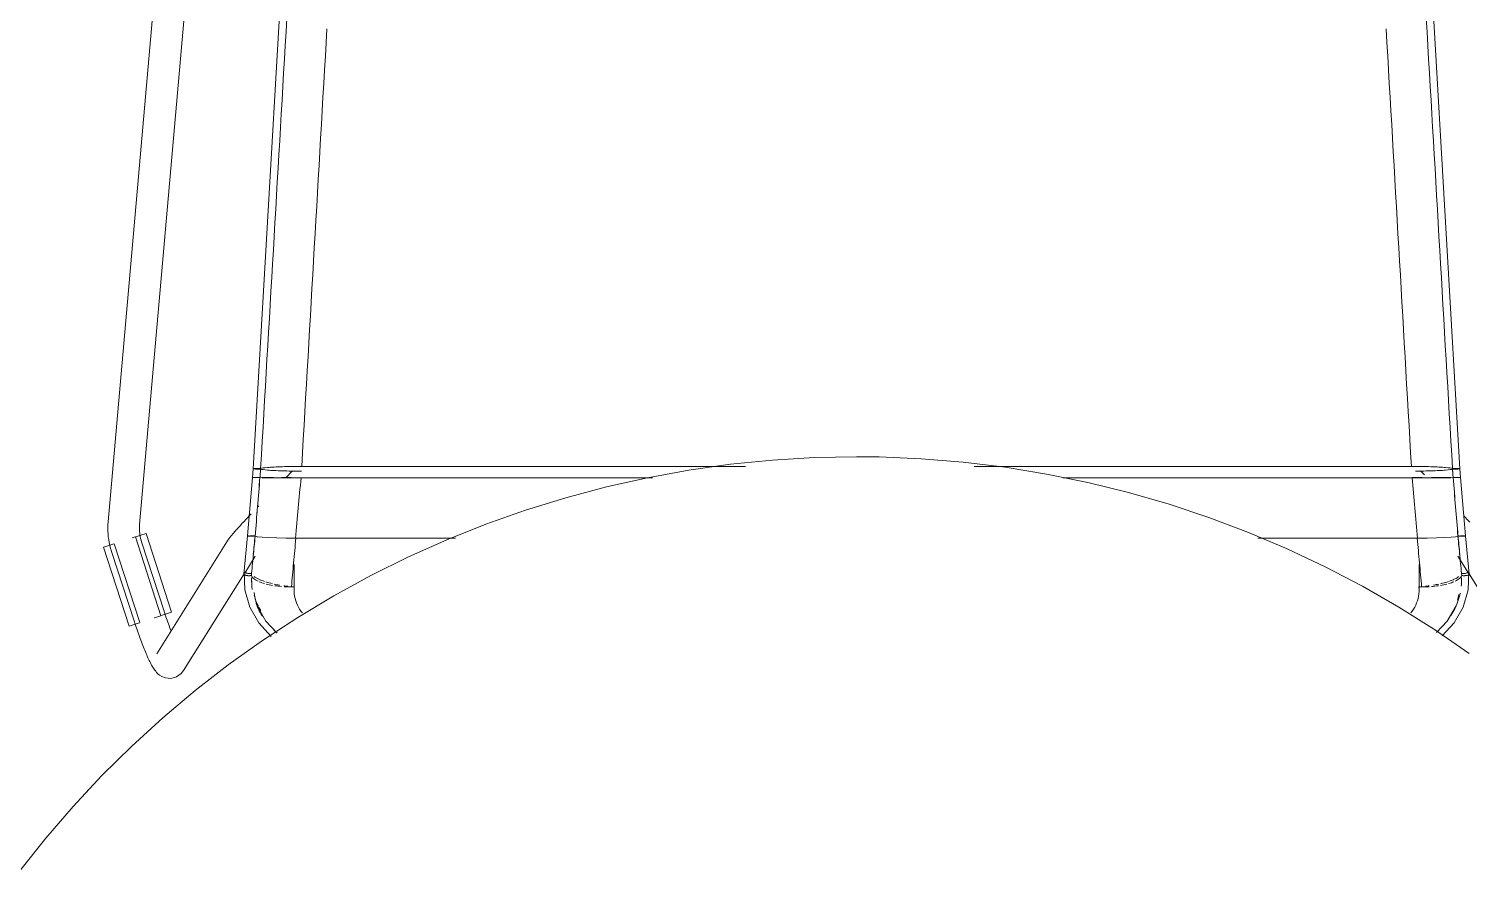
# Model space of a CAD drawing. Header units: millimetres. Extents: x 90978 to 295199, y -4084 to 97293.
# Drawn here: x 184431 to 184979, y 29461 to 29782 of the extents above; entities that cross this region are included whole.
import ezdxf

# ---------------------------------------------------------------- set-up
doc = ezdxf.new("R2010")
doc.units = ezdxf.units.MM
doc.header["$MEASUREMENT"] = 0
doc.layers.add('I-FURN', color=8, linetype='CONTINUOUS', lineweight=9)

msp = doc.modelspace()

# ---------------------------------------------------------------- linework, layer by layer
at = {"layer": 'I-FURN'}
for p, q in [((184500.51, 30037.35), (184461.57, 29594.03)), ((184473.52, 29592.98), (184510.8, 30017.33)), ((184516.71, 29614.16), (184536, 29946.06)), ((184975.52, 29614.16), (184956.23, 29946.06)), ((184714.15, 29617.47), (184698.23, 29615.87)), ((184730.12, 29618.42), (184714.15, 29617.47)), ((184746.12, 29618.74), (184730.12, 29618.42)), ((184754.75, 29618.65), (184746.12, 29618.74)), ((184770.74, 29617.99), (184754.75, 29618.65)), ((184786.68, 29616.68), (184770.74, 29617.99)), ((184802.56, 29614.74), (184786.68, 29616.68)), ((184516.71, 29614.16), (184516.44, 29610.8)), ((184516.78, 29614.18), (184516.71, 29614.16)), ((184516.71, 29614.15), (184516.78, 29614.13)), ((184516.96, 29614.21), (184516.78, 29614.18)), ((184516.78, 29614.13), (184516.97, 29614.1)), ((184517.26, 29614.23), (184516.96, 29614.21)), ((184516.97, 29614.1), (184517.26, 29614.08)), ((184517.64, 29614.25), (184517.26, 29614.23)), ((184517.26, 29614.08), (184517.65, 29614.06)), ((184518.09, 29614.26), (184517.64, 29614.25)), ((184517.65, 29614.06), (184518.1, 29614.05)), ((184518.58, 29614.27), (184518.09, 29614.26)), ((184518.1, 29614.05), (184518.59, 29614.04)), ((184519.08, 29614.26), (184518.58, 29614.27)), ((184518.59, 29614.04), (184519.08, 29614.05)), ((184519.55, 29614.25), (184519.08, 29614.26)), ((184519.08, 29614.05), (184519.55, 29614.06)), ((184520.43, 29614.47), (184519.55, 29614.25)), ((184519.55, 29614.06), (184520.45, 29613.85)), ((184522.18, 29614.66), (184520.43, 29614.47)), ((184520.45, 29613.85), (184522.21, 29613.65)), ((184524.69, 29614.82), (184522.18, 29614.66)), ((184522.21, 29613.65), (184524.7, 29613.49)), ((184527.82, 29614.94), (184524.69, 29614.82)), ((184524.7, 29613.49), (184527.82, 29613.37)), ((184531.38, 29615.02), (184527.82, 29614.94)), ((184527.82, 29613.37), (184531.37, 29613.29)), ((184531.68, 29613.41), (184529.1, 29610.74)), ((184531.37, 29613.29), (184535.05, 29613.26)), ((184535.16, 29615.05), (184531.38, 29615.02)), ((184703.87, 29615.05), (184535.16, 29615.05)), ((184535.16, 29615.05), (184703.87, 29615.05)), ((184682.39, 29613.64), (184666.65, 29610.77)), ((184698.23, 29615.87), (184682.39, 29613.64)), ((184957.07, 29615.05), (184790.8, 29615.05)), ((184790.8, 29615.05), (184957.07, 29615.05)), ((184818.35, 29612.17), (184802.56, 29614.74)), ((184834.03, 29608.96), (184818.35, 29612.17)), ((184960.85, 29615.02), (184957.07, 29615.05)), ((184958.61, 29613.27), (184960.86, 29613.29)), ((184962.03, 29611.88), (184960.56, 29613.41)), ((184964.42, 29614.94), (184960.85, 29615.02)), ((184960.86, 29613.29), (184964.41, 29613.37)), ((184964.41, 29613.37), (184967.53, 29613.49)), ((184967.55, 29614.82), (184964.42, 29614.94)), ((184967.53, 29613.49), (184970.03, 29613.65)), ((184970.05, 29614.66), (184967.55, 29614.82)), ((184970.03, 29613.65), (184971.78, 29613.85)), ((184971.8, 29614.47), (184970.05, 29614.66)), ((184971.78, 29613.85), (184972.68, 29614.06)), ((184972.69, 29614.25), (184971.8, 29614.47)), ((184972.68, 29614.06), (184973.15, 29614.05)), ((184973.16, 29614.26), (184972.69, 29614.25)), ((184973.15, 29614.05), (184973.64, 29614.04)), ((184973.65, 29614.27), (184973.16, 29614.26)), ((184973.64, 29614.04), (184974.13, 29614.05)), ((184974.14, 29614.26), (184973.65, 29614.27)), ((184974.13, 29614.05), (184974.59, 29614.06)), ((184974.59, 29614.25), (184974.14, 29614.26)), ((184974.98, 29614.23), (184974.59, 29614.25)), ((184974.59, 29614.06), (184974.97, 29614.08)), ((184974.97, 29614.08), (184975.26, 29614.1)), ((184975.27, 29614.21), (184974.98, 29614.23)), ((184975.26, 29614.1), (184975.45, 29614.13)), ((184975.46, 29614.18), (184975.27, 29614.21)), ((184975.45, 29614.13), (184975.52, 29614.15)), ((184975.52, 29614.16), (184975.46, 29614.18)), ((184975.53, 29614.16), (184975.79, 29610.8)), ((184514.61, 29588.6), (184516.44, 29610.8)), ((184516.51, 29610.79), (184516.44, 29610.8)), ((184516.44, 29610.8), (184516.51, 29610.8)), ((184516.5, 29610.8), (184516.44, 29610.8)), ((184516.44, 29610.8), (184516.5, 29610.79)), ((184516.69, 29610.8), (184516.5, 29610.8)), ((184516.5, 29610.79), (184516.69, 29610.79)), ((184516.51, 29610.8), (184516.7, 29610.8)), ((184516.69, 29610.79), (184516.51, 29610.79)), ((184516.99, 29610.8), (184516.69, 29610.8)), ((184516.99, 29610.79), (184516.69, 29610.79)), ((184516.69, 29610.79), (184516.98, 29610.79)), ((184516.7, 29610.8), (184516.99, 29610.8)), ((184516.98, 29610.79), (184517.36, 29610.79)), ((184516.99, 29610.8), (184517.37, 29610.8)), ((184517.37, 29610.8), (184516.99, 29610.8)), ((184517.37, 29610.79), (184516.99, 29610.79)), ((184517.36, 29610.79), (184517.82, 29610.79)), ((184517.37, 29610.8), (184517.83, 29610.8)), ((184517.82, 29610.8), (184517.37, 29610.8)), ((184517.82, 29610.79), (184517.37, 29610.79)), ((184518.28, 29610.8), (184517.82, 29610.8)), ((184518.31, 29610.79), (184517.82, 29610.79)), ((184517.82, 29610.79), (184518.31, 29610.79)), ((184517.83, 29610.8), (184518.28, 29610.8)), ((184518.81, 29610.8), (184518.31, 29610.8)), ((184518.81, 29610.79), (184518.31, 29610.79)), ((184518.31, 29610.79), (184518.8, 29610.79)), ((184518.32, 29610.8), (184518.81, 29610.8)), ((184518.8, 29610.79), (184519.27, 29610.79)), ((184518.81, 29610.8), (184519.28, 29610.8)), ((184519.28, 29610.8), (184518.81, 29610.8)), ((184519.28, 29610.79), (184518.81, 29610.79)), ((184519.27, 29610.79), (184520.16, 29610.77)), ((184520.16, 29610.77), (184519.28, 29610.79)), ((184521.91, 29610.76), (184520.16, 29610.77)), ((184520.16, 29610.77), (184521.91, 29610.76)), ((184520.18, 29610.82), (184521.93, 29610.83)), ((184521.93, 29610.83), (184520.18, 29610.82)), ((184524.41, 29610.75), (184521.91, 29610.76)), ((184521.91, 29610.76), (184524.41, 29610.75)), ((184521.93, 29610.83), (184524.43, 29610.84)), ((184524.43, 29610.84), (184521.93, 29610.83)), ((184524.41, 29610.75), (184527.54, 29610.74)), ((184527.54, 29610.74), (184524.42, 29610.75)), ((184527.54, 29610.74), (184531.11, 29610.73)), ((184527.55, 29610.85), (184531.11, 29610.86)), ((184531.11, 29610.86), (184527.55, 29610.85)), ((184531.11, 29610.73), (184527.55, 29610.74)), ((184534.9, 29610.73), (184531.11, 29610.73)), ((184531.11, 29610.73), (184534.9, 29610.73)), ((184668.57, 29610.73), (184534.9, 29610.73)), ((184534.9, 29610.73), (184668.57, 29610.73)), ((184651.04, 29607.28), (184635.57, 29603.17)), ((184666.65, 29610.77), (184651.04, 29607.28)), ((184957.33, 29610.73), (184824.5, 29610.73)), ((184824.5, 29610.73), (184957.33, 29610.73)), ((184849.56, 29605.14), (184834.03, 29608.96)), ((184961.12, 29610.73), (184957.33, 29610.73)), ((184957.33, 29610.73), (184961.12, 29610.73)), ((184957.34, 29610.86), (184961.12, 29610.86)), ((184961.12, 29610.86), (184957.34, 29610.86)), ((184964.68, 29610.74), (184961.12, 29610.73)), ((184961.12, 29610.73), (184964.69, 29610.74)), ((184964.68, 29610.85), (184967.8, 29610.84)), ((184967.81, 29610.84), (184964.68, 29610.85)), ((184967.82, 29610.75), (184964.69, 29610.74)), ((184964.69, 29610.74), (184967.82, 29610.75)), ((184967.8, 29610.84), (184970.3, 29610.83)), ((184970.31, 29610.83), (184967.81, 29610.84)), ((184970.32, 29610.76), (184967.82, 29610.75)), ((184967.82, 29610.75), (184970.32, 29610.76)), ((184970.3, 29610.83), (184972.05, 29610.82)), ((184972.06, 29610.82), (184970.31, 29610.83)), ((184970.32, 29610.76), (184972.07, 29610.77)), ((184972.07, 29610.77), (184970.33, 29610.76)), ((184972.96, 29610.79), (184972.07, 29610.77)), ((184972.07, 29610.77), (184972.96, 29610.79)), ((184972.95, 29610.8), (184973.42, 29610.8)), ((184973.42, 29610.8), (184972.95, 29610.8)), ((184973.43, 29610.79), (184972.96, 29610.79)), ((184972.96, 29610.79), (184973.43, 29610.79)), ((184973.42, 29610.8), (184973.92, 29610.8)), ((184973.92, 29610.8), (184973.42, 29610.8)), ((184973.92, 29610.79), (184973.43, 29610.79)), ((184973.43, 29610.79), (184973.93, 29610.79)), ((184973.92, 29610.8), (184974.41, 29610.8)), ((184974.41, 29610.8), (184973.92, 29610.8)), ((184974.41, 29610.79), (184973.92, 29610.79)), ((184973.93, 29610.79), (184974.42, 29610.79)), ((184974.41, 29610.8), (184974.86, 29610.8)), ((184974.86, 29610.8), (184974.41, 29610.8)), ((184974.86, 29610.79), (184974.41, 29610.79)), ((184974.42, 29610.79), (184974.87, 29610.79)), ((184974.86, 29610.8), (184975.24, 29610.8)), ((184975.25, 29610.8), (184974.86, 29610.8)), ((184975.25, 29610.79), (184974.86, 29610.79)), ((184974.87, 29610.79), (184975.25, 29610.79)), ((184975.54, 29610.79), (184975.25, 29610.79)), ((184975.25, 29610.79), (184975.54, 29610.79)), ((184975.73, 29610.8), (184975.79, 29610.8)), ((184975.79, 29610.8), (184975.73, 29610.79)), ((184975.73, 29610.79), (184975.8, 29610.8)), ((184975.8, 29610.8), (184975.73, 29610.8)), ((184977.62, 29588.6), (184975.8, 29610.8)), ((184518.34, 29599.55), (184518.82, 29600.06)), ((184635.57, 29603.17), (184620.29, 29598.44)), ((184864.93, 29600.69), (184849.56, 29605.14)), ((184880.11, 29595.63), (184864.93, 29600.69)), ((184513.37, 29594.27), (184513.78, 29594.72)), ((184513.78, 29594.72), (184514.21, 29595.17)), ((184514.21, 29595.17), (184514.64, 29595.64)), ((184514.64, 29595.64), (184515.08, 29596.11)), ((184515.08, 29596.11), (184515.53, 29596.58)), ((184515.53, 29596.58), (184515.98, 29597.07)), ((184620.29, 29598.44), (184605.21, 29593.1)), ((184895.08, 29589.97), (184880.11, 29595.63)), ((184977.59, 29595.64), (184977.15, 29596.11)), ((184978.03, 29595.17), (184977.59, 29595.64)), ((184978.45, 29594.72), (184978.03, 29595.17)), ((184978.86, 29594.27), (184978.45, 29594.72)), ((184461.49, 29592.89), (184461.46, 29591.75)), ((184461.46, 29591.75), (184461.47, 29590.61)), ((184461.47, 29590.61), (184461.53, 29589.47)), ((184461.56, 29594.03), (184461.49, 29592.89)), ((184461.53, 29589.47), (184461.64, 29588.33)), ((184473.46, 29591.64), (184473.47, 29592.3)), ((184473.46, 29590.97), (184473.46, 29591.64)), ((184473.5, 29590.31), (184473.46, 29590.97)), ((184473.47, 29592.3), (184473.52, 29592.96)), ((184473.56, 29589.65), (184473.5, 29590.31)), ((184473.52, 29592.96), (184473.52, 29592.98)), ((184473.65, 29589), (184473.56, 29589.65)), ((184474.05, 29588.93), (184476.01, 29589.56)), ((184485.7, 29559.56), (184476.01, 29589.56)), ((184508.68, 29589.05), (184508.89, 29589.31)), ((184508.89, 29589.31), (184509.12, 29589.57)), ((184509.12, 29589.57), (184509.36, 29589.85)), ((184509.36, 29589.85), (184509.62, 29590.15)), ((184509.62, 29590.15), (184509.89, 29590.46)), ((184509.89, 29590.46), (184510.18, 29590.78)), ((184510.18, 29590.78), (184510.48, 29591.12)), ((184510.48, 29591.12), (184510.8, 29591.47)), ((184510.8, 29591.47), (184511.13, 29591.83)), ((184511.13, 29591.83), (184511.47, 29592.21)), ((184511.47, 29592.21), (184511.83, 29592.6)), ((184511.83, 29592.6), (184512.19, 29593)), ((184512.19, 29593), (184512.57, 29593.41)), ((184512.57, 29593.41), (184512.97, 29593.84)), ((184512.97, 29593.84), (184513.37, 29594.27)), ((184605.21, 29593.1), (184590.35, 29587.17)), ((184909.8, 29583.72), (184895.08, 29589.97)), ((184979.27, 29593.84), (184978.86, 29594.27)), ((184459.85, 29584.35), (184461.8, 29584.98)), ((184469.54, 29554.34), (184459.85, 29584.35)), ((184461.64, 29588.33), (184461.79, 29587.2)), ((184461.79, 29587.2), (184461.98, 29586.07)), ((184461.8, 29584.98), (184463.78, 29585.61)), ((184461.98, 29586.07), (184462.22, 29584.96)), ((184462.22, 29584.96), (184462.51, 29583.85)), ((184462.51, 29583.85), (184462.84, 29582.76)), ((184473.58, 29555.65), (184463.89, 29585.65)), ((184470.7, 29587.85), (184471.87, 29588.23)), ((184471.96, 29588.26), (184481.65, 29558.25)), ((184472.08, 29588.3), (184474.05, 29588.93)), ((184473.77, 29588.34), (184473.65, 29589)), ((184473.91, 29587.7), (184473.77, 29588.34)), ((184474.07, 29587.06), (184473.91, 29587.7)), ((184474.26, 29586.42), (184474.07, 29587.06)), ((184482.98, 29559.61), (184474.26, 29586.42)), ((184507.36, 29587.33), (184480.05, 29543.74)), ((184507.36, 29587.33), (184507.57, 29587.65)), ((184507.57, 29587.65), (184507.76, 29587.91)), ((184507.76, 29587.91), (184507.93, 29588.14)), ((184507.93, 29588.14), (184508.1, 29588.36)), ((184508.1, 29588.36), (184508.28, 29588.58)), ((184508.28, 29588.58), (184508.47, 29588.81)), ((184508.47, 29588.81), (184508.68, 29589.05)), ((184513.19, 29574.1), (184514.61, 29588.6)), ((184514.67, 29588.62), (184514.61, 29588.6)), ((184514.61, 29588.6), (184514.68, 29588.62)), ((184514.68, 29588.57), (184514.61, 29588.59)), ((184514.61, 29588.59), (184514.68, 29588.57)), ((184514.86, 29588.64), (184514.67, 29588.62)), ((184514.68, 29588.62), (184514.86, 29588.64)), ((184514.68, 29588.57), (184514.87, 29588.54)), ((184515.15, 29588.67), (184514.86, 29588.64)), ((184514.86, 29588.64), (184515.16, 29588.67)), ((184514.87, 29588.54), (184515.16, 29588.52)), ((184515.17, 29588.52), (184514.87, 29588.54)), ((184515.16, 29588.52), (184515.55, 29588.51)), ((184515.55, 29588.51), (184515.17, 29588.52)), ((184515.99, 29588.69), (184515.53, 29588.68)), ((184515.54, 29588.68), (184515.99, 29588.69)), ((184515.55, 29588.51), (184516, 29588.5)), ((184516, 29588.5), (184515.55, 29588.51)), ((184516.48, 29588.7), (184515.99, 29588.69)), ((184515.99, 29588.69), (184516.48, 29588.7)), ((184516, 29588.5), (184516.49, 29588.49)), ((184516.5, 29588.49), (184516, 29588.5)), ((184516.97, 29588.7), (184516.48, 29588.7)), ((184516.48, 29588.7), (184516.98, 29588.7)), ((184516.49, 29588.49), (184516.99, 29588.49)), ((184516.99, 29588.49), (184516.5, 29588.49)), ((184517.45, 29588.69), (184516.97, 29588.7)), ((184516.98, 29588.7), (184517.45, 29588.69)), ((184516.99, 29588.49), (184517.46, 29588.5)), ((184517.46, 29588.5), (184516.99, 29588.49)), ((184517.46, 29588.5), (184518.24, 29588.32)), ((184518.25, 29588.32), (184517.46, 29588.5)), ((184520.07, 29588.13), (184518.35, 29588.31)), ((184518.35, 29588.31), (184520.09, 29588.13)), ((184522.52, 29587.98), (184520.08, 29588.13)), ((184520.09, 29588.13), (184522.56, 29587.98)), ((184525.6, 29587.87), (184522.56, 29587.98)), ((184522.56, 29587.98), (184525.66, 29587.86)), ((184529.1, 29587.79), (184525.66, 29587.86)), ((184525.66, 29587.86), (184529.1, 29587.79)), ((184532.84, 29587.76), (184529.19, 29587.79)), ((184529.2, 29587.79), (184532.96, 29587.76)), ((184532.96, 29587.76), (184593.62, 29587.76)), ((184593.62, 29587.76), (184532.96, 29587.76)), ((184590.35, 29587.17), (184575.74, 29580.65)), ((184898.72, 29587.76), (184959.27, 29587.76)), ((184959.27, 29587.76), (184898.72, 29587.76)), ((184924.27, 29576.88), (184909.8, 29583.72)), ((184959.27, 29587.76), (184963.04, 29587.79)), ((184963.04, 29587.79), (184959.4, 29587.76)), ((184966.57, 29587.86), (184963.13, 29587.79)), ((184963.13, 29587.79), (184966.57, 29587.86)), ((184966.57, 29587.86), (184969.67, 29587.98)), ((184969.67, 29587.98), (184966.64, 29587.87)), ((184969.67, 29587.98), (184972.15, 29588.13)), ((184972.15, 29588.13), (184969.71, 29587.98)), ((184972.15, 29588.13), (184973.88, 29588.31)), ((184973.88, 29588.31), (184972.17, 29588.13)), ((184973.88, 29588.31), (184974.77, 29588.5)), ((184974.77, 29588.5), (184973.89, 29588.31)), ((184974.77, 29588.5), (184975.25, 29588.49)), ((184975.24, 29588.49), (184974.77, 29588.5)), ((184974.78, 29588.69), (184975.26, 29588.7)), ((184975.26, 29588.7), (184974.79, 29588.69)), ((184975.74, 29588.49), (184975.24, 29588.49)), ((184975.25, 29588.49), (184975.74, 29588.49)), ((184975.74, 29588.49), (184976.23, 29588.5)), ((184976.23, 29588.5), (184975.74, 29588.49)), ((184975.75, 29588.7), (184976.24, 29588.69)), ((184976.25, 29588.69), (184975.76, 29588.7)), ((184976.23, 29588.5), (184976.69, 29588.51)), ((184976.68, 29588.51), (184976.23, 29588.5)), ((184976.24, 29588.69), (184976.7, 29588.68)), ((184976.7, 29588.68), (184976.25, 29588.69)), ((184977.07, 29588.52), (184976.68, 29588.51)), ((184976.69, 29588.51), (184977.07, 29588.52)), ((184977.08, 29588.67), (184976.7, 29588.68)), ((184976.7, 29588.68), (184977.08, 29588.67)), ((184977.07, 29588.52), (184977.37, 29588.54)), ((184977.36, 29588.54), (184977.07, 29588.52)), ((184977.37, 29588.64), (184977.08, 29588.67)), ((184977.08, 29588.67), (184977.37, 29588.64)), ((184977.56, 29588.62), (184977.37, 29588.64)), ((184977.37, 29588.64), (184977.56, 29588.62)), ((184977.37, 29588.54), (184977.56, 29588.57)), ((184977.62, 29588.59), (184977.55, 29588.57)), ((184977.62, 29588.6), (184977.56, 29588.62)), ((184977.56, 29588.62), (184977.62, 29588.6)), ((184977.56, 29588.57), (184977.62, 29588.59)), ((184979.05, 29574.1), (184977.62, 29588.6)), ((184462.84, 29582.76), (184462.85, 29582.71)), ((184462.85, 29582.71), (184471.56, 29555.9)), ((184513.49, 29574.51), (184517.53, 29580.96)), ((184575.74, 29580.65), (184561.4, 29573.54)), ((184974.7, 29580.96), (184978.74, 29574.51)), ((184490.22, 29537.37), (184513.26, 29574.14)), ((184513.31, 29575), (184513.6, 29568.09)), ((184532.25, 29577.72), (184532.25, 29567.97)), ((184561.4, 29573.54), (184547.36, 29565.87)), ((184938.45, 29569.47), (184924.27, 29576.88)), ((184959.98, 29567.97), (184959.98, 29577.72)), ((184978.92, 29575), (184978.64, 29568.09)), ((184978.98, 29574.14), (185002.01, 29537.37)), ((184513.6, 29568.09), (184515.47, 29561.57)), ((184532.31, 29569.21), (184531.26, 29569.21)), ((184952.32, 29561.5), (184938.45, 29569.47)), ((184960.97, 29569.21), (184959.93, 29569.21)), ((184978.64, 29568.09), (184976.76, 29561.57)), ((184518.18, 29561.97), (184521.54, 29556.14)), ((184547.36, 29565.87), (184533.64, 29557.65)), ((184974.06, 29561.97), (184970.69, 29556.14)), ((184479.08, 29557.42), (184481.56, 29558.22)), ((184483.74, 29558.93), (184481.77, 29558.29)), ((184483.08, 29559.28), (184482.98, 29559.61)), ((184483.31, 29558.58), (184483.08, 29559.28)), ((184483.54, 29557.9), (184483.31, 29558.58)), ((184483.77, 29557.21), (184483.54, 29557.9)), ((184485.7, 29559.56), (184483.74, 29558.93)), ((184484.01, 29556.53), (184483.77, 29557.21)), ((184484.24, 29555.86), (184484.01, 29556.53)), ((184515.47, 29561.57), (184518.86, 29555.56)), ((184533.64, 29557.65), (184520.26, 29548.88)), ((184965.86, 29552.98), (184952.32, 29561.5)), ((184976.76, 29561.57), (184973.37, 29555.56)), ((184471.49, 29554.97), (184469.54, 29554.34)), ((184473.47, 29555.61), (184471.49, 29554.97)), ((184471.71, 29555.44), (184471.56, 29555.9)), ((184471.96, 29554.7), (184471.71, 29555.44)), ((184472.2, 29553.96), (184471.96, 29554.7)), ((184472.45, 29553.23), (184472.2, 29553.96)), ((184472.7, 29552.5), (184472.45, 29553.23)), ((184472.96, 29551.78), (184472.7, 29552.5)), ((184473.21, 29551.07), (184472.96, 29551.78)), ((184473.46, 29550.36), (184473.21, 29551.07)), ((184484.48, 29555.19), (184484.24, 29555.86)), ((184484.71, 29554.53), (184484.48, 29555.19)), ((184484.95, 29553.89), (184484.71, 29554.53)), ((184485.18, 29553.25), (184484.95, 29553.89)), ((184485.42, 29552.63), (184485.18, 29553.25)), ((184518.86, 29555.56), (184523.6, 29550.41)), ((184521.54, 29556.14), (184525.74, 29551.73)), ((184979.05, 29543.93), (184965.86, 29552.98)), ((184970.69, 29556.14), (184966.66, 29551.92)), ((184973.37, 29555.56), (184968.77, 29550.56)), ((184473.72, 29549.66), (184473.46, 29550.36)), ((184473.97, 29548.97), (184473.72, 29549.66)), ((184474.23, 29548.29), (184473.97, 29548.97)), ((184474.48, 29547.63), (184474.23, 29548.29)), ((184474.74, 29546.97), (184474.48, 29547.63)), ((184474.99, 29546.33), (184474.74, 29546.97)), ((184475.24, 29545.71), (184474.99, 29546.33)), ((184475.49, 29545.1), (184475.24, 29545.71)), ((184520.26, 29548.88), (184507.24, 29539.58)), ((184475.73, 29544.5), (184475.49, 29545.1)), ((184475.98, 29543.92), (184475.73, 29544.5)), ((184476.22, 29543.36), (184475.98, 29543.92)), ((184476.46, 29542.82), (184476.22, 29543.36)), ((184476.7, 29542.29), (184476.46, 29542.82)), ((184476.93, 29541.78), (184476.7, 29542.29)), ((184477.17, 29541.29), (184476.93, 29541.78)), ((184477.4, 29540.82), (184477.17, 29541.29)), ((184477.63, 29540.36), (184477.4, 29540.82)), ((184477.86, 29539.92), (184477.63, 29540.36)), ((184478.09, 29539.49), (184477.86, 29539.92)), ((184478.32, 29539.08), (184478.09, 29539.49)), ((184478.55, 29538.68), (184478.32, 29539.08)), ((184478.79, 29538.29), (184478.55, 29538.68)), ((184479.05, 29537.9), (184478.79, 29538.29)), ((184479.33, 29537.51), (184479.05, 29537.9)), ((184479.64, 29537.11), (184479.33, 29537.51)), ((184480.01, 29536.69), (184479.64, 29537.11)), ((184480.47, 29536.22), (184480.01, 29536.69)), ((184481.1, 29535.7), (184480.47, 29536.22)), ((184482.02, 29535.13), (184481.1, 29535.7)), ((184483.4, 29534.61), (184482.02, 29535.13)), ((184485.37, 29534.44), (184483.4, 29534.61)), ((184487.6, 29535.03), (184485.37, 29534.44)), ((184489.33, 29536.25), (184487.6, 29535.03)), ((184489.33, 29536.25), (184490.22, 29537.37)), ((184507.24, 29539.58), (184494.6, 29529.77)), ((184494.6, 29529.77), (184482.36, 29519.47)), ((184482.36, 29519.47), (184470.55, 29508.68)), ((184470.55, 29508.68), (184459.17, 29497.43)), ((184459.17, 29497.43), (184448.26, 29485.73)), ((184448.26, 29485.73), (184437.82, 29473.61)), ((184437.82, 29473.61), (184427.88, 29461.07))]:
    msp.add_line(p, q, dxfattribs=at)
for points in [[(184538.87, 29946.25), (184535.65, 29891.02), (184529.21, 29780.42), (184522.77, 29669.66), (184519.55, 29614.25)], [(184953.37, 29946.25), (184956.59, 29891.02), (184963.03, 29780.42), (184969.47, 29669.66), (184972.69, 29614.25)], [(184535.16, 29615.05), (184538.36, 29670.58), (184541.56, 29726.1), (184544.75, 29781.54)], [(184947.48, 29781.54), (184950.68, 29726.08), (184953.87, 29670.58), (184957.07, 29615.05)], [(184519.55, 29614.06), (184518.96, 29614.04), (184517.45, 29614.04), (184516.71, 29614.12), (184516.71, 29614.15)], [(184519.28, 29610.79), (184519.32, 29611.37), (184519.41, 29612.52), (184519.5, 29613.68), (184519.54, 29614.25)], [(184519.28, 29610.8), (184519.33, 29611.34), (184519.42, 29612.43), (184519.51, 29613.51), (184519.55, 29614.06)], [(184972.95, 29610.8), (184972.9, 29611.34), (184972.81, 29612.43), (184972.72, 29613.51), (184972.68, 29614.06)], [(184972.96, 29610.79), (184972.91, 29611.37), (184972.82, 29612.52), (184972.73, 29613.68), (184972.69, 29614.25)], [(184519.27, 29610.79), (184518.97, 29607.07), (184518.37, 29599.64), (184517.76, 29592.21), (184517.46, 29588.5)], [(184519.28, 29610.8), (184518.98, 29607.11), (184518.67, 29603.42), (184518.36, 29599.74)], [(184533.87, 29599.24), (184534.21, 29603.07), (184534.56, 29606.9), (184534.9, 29610.73)], [(184957.33, 29610.73), (184957.68, 29606.9), (184958.02, 29603.07), (184958.36, 29599.24)], [(184972.96, 29610.79), (184973.26, 29607.07), (184973.86, 29599.64), (184974.47, 29592.21), (184974.77, 29588.5)], [(184973.48, 29604.48), (184973.51, 29604.07), (184973.54, 29603.66), (184973.58, 29603.25)], [(184518.28, 29598.68), (184518.17, 29597.39), (184518.06, 29596.09), (184517.95, 29594.8)], [(184532.84, 29587.76), (184533.18, 29591.59), (184533.53, 29595.41), (184533.87, 29599.24)], [(184958.36, 29599.24), (184958.71, 29595.41), (184959.05, 29591.59), (184959.4, 29587.76)], [(184973.88, 29599.64), (184974.18, 29595.98), (184974.48, 29592.33), (184974.78, 29588.69)], [(184516.02, 29573.55), (184516.26, 29575.99), (184516.74, 29580.94), (184517.22, 29585.98), (184517.46, 29588.5)], [(184516.74, 29581.6), (184516.97, 29583.89), (184517.2, 29586.19), (184517.43, 29588.5)], [(184531.26, 29569.21), (184531.52, 29572.24), (184532.06, 29578.38), (184532.65, 29584.63), (184532.96, 29587.76)], [(184960.97, 29569.21), (184960.71, 29572.24), (184960.17, 29578.38), (184959.58, 29584.63), (184959.27, 29587.76)], [(184976.21, 29573.55), (184975.97, 29575.99), (184975.49, 29580.94), (184975.01, 29585.98), (184974.77, 29588.5)], [(184975.49, 29581.6), (184975.26, 29583.95), (184975.02, 29586.32), (184974.79, 29588.69)], [(184513.37, 29574.85), (184513.41, 29574.81), (184513.53, 29574.71), (184513.83, 29574.58), (184514.22, 29574.46), (184514.67, 29574.37), (184515.16, 29574.3), (184515.66, 29574.27), (184515.98, 29574.27), (184516.12, 29574.28)], [(184518.57, 29571.38), (184517.88, 29571.7), (184516.73, 29572.4), (184516.17, 29573.15), (184516.02, 29573.55)], [(184516.06, 29572.72), (184516.08, 29571.82), (184516.14, 29570.92), (184516.24, 29570.03)], [(184973.63, 29572.24), (184974.26, 29572.55), (184974.66, 29572.87), (184974.99, 29573.19)], [(184976.21, 29573.55), (184976.06, 29573.16), (184975.5, 29572.41), (184974.36, 29571.7), (184973.66, 29571.38)], [(184976.06, 29570.77), (184976.12, 29571.42), (184976.13, 29572.07), (184976.12, 29572.72)], [(184516.37, 29568.27), (184516.18, 29569.5), (184516.14, 29570.76), (184516.13, 29572.02)], [(184521.01, 29570.49), (184520.28, 29570.7), (184519.64, 29570.94), (184519.04, 29571.18)], [(184521.48, 29571.13), (184522.28, 29570.88), (184523.16, 29570.65), (184524.08, 29570.43)], [(184524.06, 29569.81), (184523.21, 29569.96), (184522.41, 29570.12), (184521.67, 29570.31)], [(184524.73, 29570.28), (184525.38, 29570.14), (184526.05, 29570), (184526.73, 29569.88)], [(184527.54, 29569.38), (184526.64, 29569.46), (184525.76, 29569.56), (184524.91, 29569.68)], [(184528.42, 29569.63), (184528.89, 29569.56), (184529.37, 29569.51), (184529.85, 29569.46)], [(184531.26, 29569.21), (184530.31, 29569.22), (184529.39, 29569.25), (184528.48, 29569.31)], [(184532.25, 29567.7), (184532.24, 29568.2), (184532.26, 29568.71), (184532.31, 29569.21)], [(184959.93, 29569.21), (184959.97, 29568.71), (184959.99, 29568.2), (184959.98, 29567.69)], [(184963.77, 29569.31), (184962.86, 29569.25), (184961.93, 29569.22), (184960.97, 29569.21)], [(184962.39, 29569.45), (184962.86, 29569.5), (184963.33, 29569.56), (184963.8, 29569.63)], [(184967.33, 29569.68), (184966.48, 29569.56), (184965.61, 29569.44), (184964.69, 29569.38)], [(184965.5, 29569.89), (184966.19, 29570.01), (184966.84, 29570.14), (184967.5, 29570.28)], [(184968.16, 29570.43), (184969.09, 29570.64), (184970.03, 29570.87), (184970.88, 29571.12)], [(184970.56, 29570.31), (184969.82, 29570.12), (184969.01, 29569.97), (184968.18, 29569.82)], [(184971.2, 29571.27), (184972.01, 29571.54), (184972.82, 29571.82), (184973.38, 29572.12)], [(184973.21, 29571.18), (184972.62, 29570.93), (184971.96, 29570.7), (184971.23, 29570.49)], [(184976.18, 29572.01), (184976.17, 29571.19), (184976.12, 29570.36), (184976.04, 29569.54)], [(184517.1, 29565.94), (184517.49, 29564.6), (184517.99, 29563.27), (184518.61, 29562)], [(184518.7, 29561.81), (184518.97, 29561.27), (184519.25, 29560.74), (184519.57, 29560.22)], [(184974.54, 29564.15), (184974.81, 29564.86), (184974.99, 29565.58), (184975.12, 29566.32)], [(184525.79, 29551.75), (184525.35, 29552.12), (184524.92, 29552.49), (184524.48, 29552.87)]]:
    msp.add_open_spline(points, degree=3, dxfattribs=at)
for points, knots in [([(184516.71, 29614.16), (184516.71, 29614.17), (184516.85, 29614.2), (184517.24, 29614.23), (184517.62, 29614.25), (184518.08, 29614.26), (184518.58, 29614.27), (184519.08, 29614.26), (184519.4, 29614.26), (184519.54, 29614.25)], [-0.498493, -0.498493, -0.498493, -0.498493, -0.375, -0.3125, -0.25, -0.1875, -0.125, -0.0625, 0, 0, 0, 0]), ([(184519.54, 29614.25), (184519.82, 29614.4), (184521.21, 29614.61), (184524.57, 29614.83), (184527.74, 29614.95), (184531.34, 29615.03), (184533.89, 29615.05), (184535.16, 29615.05)], [-1, -1, -1, -1, -0.666667, -0.5, -0.333333, -0.166667, 0, 0, 0, 0]), ([(184535.05, 29613.26), (184532.54, 29613.26), (184528.77, 29613.32), (184524.59, 29613.48), (184521.24, 29613.7), (184519.84, 29613.91), (184519.55, 29614.06)], [-0.996036, -0.996036, -0.996036, -0.996036, -0.6666667, -0.5, -0.3333333, 0, 0, 0, 0]), ([(184957.07, 29615.05), (184958.34, 29615.05), (184960.89, 29615.03), (184964.5, 29614.95), (184967.66, 29614.83), (184971.02, 29614.61), (184972.41, 29614.4), (184972.69, 29614.25)], [-1, -1, -1, -1, -0.833333, -0.666667, -0.5, -0.333333, 0, 0, 0, 0]), ([(184972.68, 29614.06), (184972.39, 29613.91), (184971, 29613.7), (184967.65, 29613.48), (184964.49, 29613.36), (184961.38, 29613.29), (184959.37, 29613.27), (184958.61, 29613.27)], [-1, -1, -1, -1, -0.6666667, -0.5, -0.3333333, -0.1666667, -0.0664381, -0.0664381, -0.0664381, -0.0664381]), ([(184975.53, 29614.15), (184975.53, 29614.14), (184975.39, 29614.11), (184974.99, 29614.08), (184974.6, 29614.06), (184974.14, 29614.05), (184973.65, 29614.04), (184973.15, 29614.04), (184972.83, 29614.05), (184972.68, 29614.06)], [-0.5, -0.5, -0.5, -0.5, -0.375, -0.3125, -0.25, -0.1875, -0.125, -0.0625, 0, 0, 0, 0]), ([(184972.69, 29614.25), (184972.91, 29614.26), (184973.4, 29614.27), (184974.03, 29614.26), (184974.5, 29614.25), (184974.91, 29614.24), (184975.36, 29614.21), (184975.52, 29614.17), (184975.53, 29614.16)], [-1, -1, -1, -1, -0.90625, -0.8125, -0.765625, -0.71875, -0.625, -0.501507, -0.501507, -0.501507, -0.501507]), ([(184516.02, 29573.55), (184515.88, 29573.53), (184515.6, 29573.5), (184515.17, 29573.48), (184514.8, 29573.49), (184514.51, 29573.51), (184514.24, 29573.55), (184513.99, 29573.6), (184513.76, 29573.66), (184513.57, 29573.72), (184513.37, 29573.82), (184513.27, 29573.91), (184513.24, 29573.95)], [0, 0, 0, 0, 0.0555556, 0.1111111, 0.1666667, 0.1944444, 0.2222222, 0.2777778, 0.3055556, 0.3333333, 0.3888889, 0.4444444, 0.4444444, 0.4444444, 0.4444444]), ([(184517.03, 29573.19), (184517.49, 29572.83), (184518.61, 29572.15), (184520.24, 29571.55), (184521.06, 29571.29)], [-0.8333333, -0.8333333, -0.8333333, -0.8333333, -0.6666667, -0.52533, -0.52533, -0.52533, -0.52533]), ([(184976.11, 29574.28), (184976.33, 29574.27), (184976.82, 29574.28), (184977.57, 29574.36), (184978.24, 29574.52), (184978.67, 29574.69), (184978.82, 29574.81), (184978.86, 29574.85)], [-1, -1, -1, -1, -0.90625, -0.8125, -0.71875, -0.625, -0.5625, -0.5625, -0.5625, -0.5625]), ([(184979, 29573.95), (184978.98, 29573.93), (184978.93, 29573.88), (184978.83, 29573.81), (184978.64, 29573.71), (184978.32, 29573.61), (184977.92, 29573.53), (184977.56, 29573.5), (184977.19, 29573.48), (184976.74, 29573.49), (184976.39, 29573.52), (184976.21, 29573.55)], [0.5555556, 0.5555556, 0.5555556, 0.5555556, 0.5833333, 0.6180556, 0.6527778, 0.7222222, 0.7916667, 0.8263889, 0.8611111, 0.9305556, 1, 1, 1, 1]), ([(184535.42, 29559.32), (184534.65, 29560.23), (184532.72, 29563.22), (184532.09, 29566.83), (184532.31, 29569.21)], [0.5, 0.5, 0.5, 0.5, 0.6666667, 1, 1, 1, 1]), ([(184959.93, 29569.21), (184960.14, 29566.83), (184959.51, 29563.22), (184957.58, 29560.23), (184956.82, 29559.32)], [0, 0, 0, 0, 0.3333333, 0.5, 0.5, 0.5, 0.5]), ([(184520.23, 29558.09), (184519.66, 29558.98), (184518, 29561.8), (184517.38, 29564.9), (184517.1, 29567.04)], [0.591443, 0.591443, 0.591443, 0.591443, 0.6666667, 0.8236682, 0.8236682, 0.8236682, 0.8236682]), ([(184975.61, 29566.86), (184975.17, 29564.79), (184974.19, 29561.83), (184972.63, 29559.16), (184972.1, 29558.36)], [-0.8210019, -0.8210019, -0.8210019, -0.8210019, -0.6666667, -0.5975811, -0.5975811, -0.5975811, -0.5975811])]:
    msp.add_open_spline(points, degree=3, knots=knots, dxfattribs=at)

doc.saveas('drawing.dxf')
